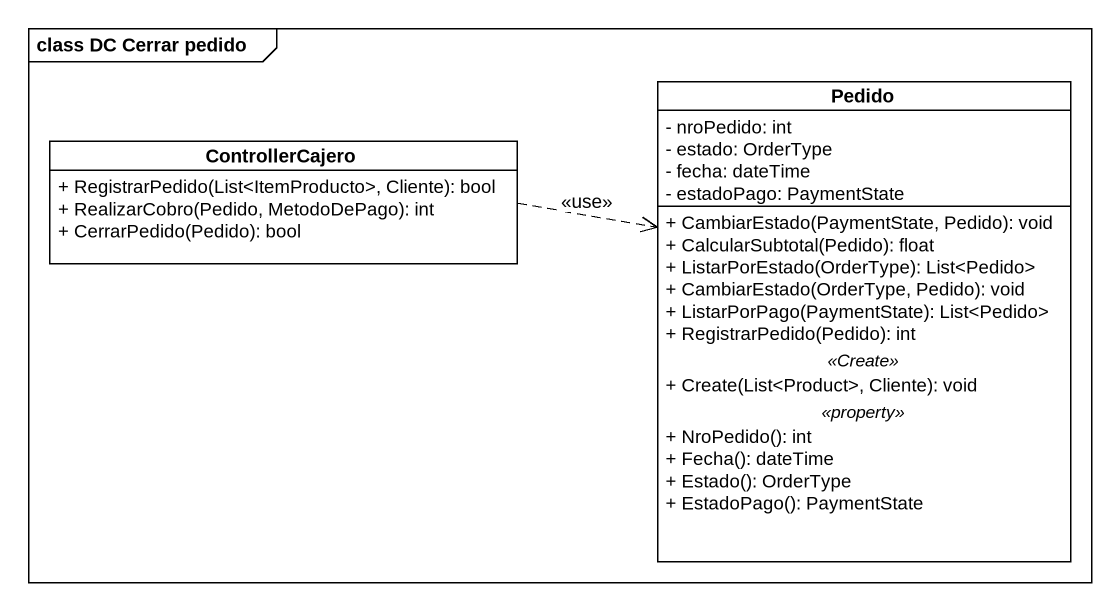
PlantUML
@startuml
mainframe class DC Cerrar pedido
hide circle
hide empty members
skinparam classAttributeIconSize 0
class Pedido {
  - nroPedido: int
  - estado: OrderType
  - fecha: dateTime
  - estadoPago: PaymentState
  --
  + CambiarEstado(PaymentState, Pedido): void
  + CalcularSubtotal(Pedido): float
  + ListarPorEstado(OrderType): List<Pedido>
  + CambiarEstado(OrderType, Pedido): void
  + ListarPorPago(PaymentState): List<Pedido>
  + RegistrarPedido(Pedido): int
  .. <<Create>> ..
  + Create(List<Product>, Cliente): void
  .. <<property>> ..
  + NroPedido(): int
  + Fecha(): dateTime
  + Estado(): OrderType
  + EstadoPago(): PaymentState
}
class ControllerCajero {
  + RegistrarPedido(List<ItemProducto>, Cliente): bool
  + RealizarCobro(Pedido, MetodoDePago): int
  + CerrarPedido(Pedido): bool
}
ControllerCajero .right.> Pedido : <<use>>
@enduml
